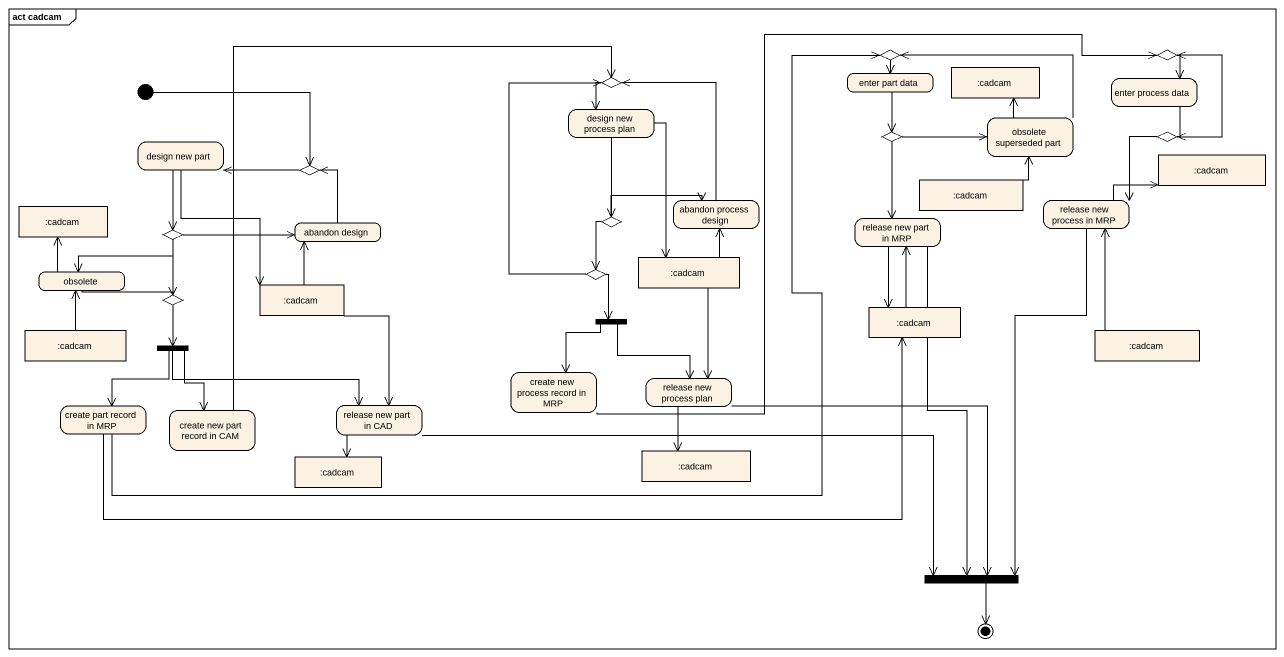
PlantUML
@startuml
mainframe act cadcam
hide empty description
state choice1 <<choice>>
state "enter part data" as enter_part_data
state choice2 <<choice>>
state ":cadcam" as cadcam <<object>>
state "enter process data" as enter_process_data
state choice3 <<choice>>
state "design new process plan" as design_new_process_plan
state "obsolete superseded part" as obsolete_superseded_part
state "design new part" as design_new_part
state choice4 <<choice>>
state choice5 <<choice>>
state ":cadcam" as cadcam_2 <<object>>
state choice6 <<choice>>
state "abandon process design" as abandon_process_design
state ":cadcam" as cadcam_3 <<object>>
state "release new process in MRP" as release_new_process_in_MRP
state ":cadcam" as cadcam_4 <<object>>
state choice7 <<choice>>
state "abandon design" as abandon_design
state choice8 <<choice>>
state "release new part in MRP" as release_new_part_in_MRP
state obsolete
state choice9 <<choice>>
state ":cadcam" as cadcam_5 <<object>>
state choice10 <<choice>>
state ":cadcam" as cadcam_6 <<object>>
state ":cadcam" as cadcam_7 <<object>>
state ":cadcam" as cadcam_8 <<object>>
state fork1 <<fork>>
state fork2 <<fork>>
state ":cadcam" as cadcam_9 <<object>>
state "create new process record in MRP" as create_new_process_record
state "release new process plan" as release_new_process_plan
state "create part record in MRP" as create_part_record_in_MRP
state "create new part record in CAM" as create_new_part_record_in
state "release new part in CAD" as release_new_part_in_CAD
state ":cadcam" as cadcam_10 <<object>>
state ":cadcam" as cadcam_11 <<object>>
state fork3 <<join>>
[*] -right-> choice6
choice1 --> design_new_process_plan
enter_part_data --> choice4
choice2 --> enter_part_data
enter_process_data --> choice5
choice3 --> enter_process_data
design_new_process_plan --> choice8
design_new_process_plan --> cadcam_5
obsolete_superseded_part -left-> choice2
obsolete_superseded_part -up-> cadcam
design_new_part --> choice7
design_new_part --> cadcam_6
choice4 -right-> obsolete_superseded_part
choice4 --> release_new_part_in_MRP
choice5 -up-> choice3
choice5 --> release_new_process_in_MRP
choice6 -left-> design_new_part
abandon_process_design -up-> choice1
cadcam_3 -up-> obsolete_superseded_part
release_new_process_in_MRP -right-> cadcam_2
release_new_process_in_MRP --> fork3
choice7 -right-> abandon_design
choice7 -left-> obsolete
choice7 --> choice10
abandon_design -up-> choice6
choice8 -right-> abandon_process_design
choice8 --> choice9
release_new_part_in_MRP --> cadcam_7
release_new_part_in_MRP --> fork3
obsolete -up-> cadcam_4
obsolete -right-> choice10
choice9 -up-> choice1
choice9 --> fork2
cadcam_5 -up-> abandon_process_design
cadcam_5 --> release_new_process_plan
choice10 --> fork1
cadcam_6 -up-> abandon_design
cadcam_6 --> release_new_part_in_CAD
cadcam_7 -up-> release_new_part_in_MRP
cadcam_8 -up-> obsolete
fork1 --> create_part_record_in_MRP
fork1 --> create_new_part_record_in
fork1 -right-> release_new_part_in_CAD
fork2 --> create_new_process_record
fork2 --> release_new_process_plan
cadcam_9 -up-> release_new_process_in_MRP
create_new_process_record -right-> choice3
release_new_process_plan --> cadcam_11
release_new_process_plan --> fork3
create_part_record_in_MRP -right-> choice2
create_part_record_in_MRP -right-> cadcam_7
create_new_part_record_in -up-> choice1
release_new_part_in_CAD --> cadcam_10
release_new_part_in_CAD -right-> fork3
fork3 --> [*]
@enduml
